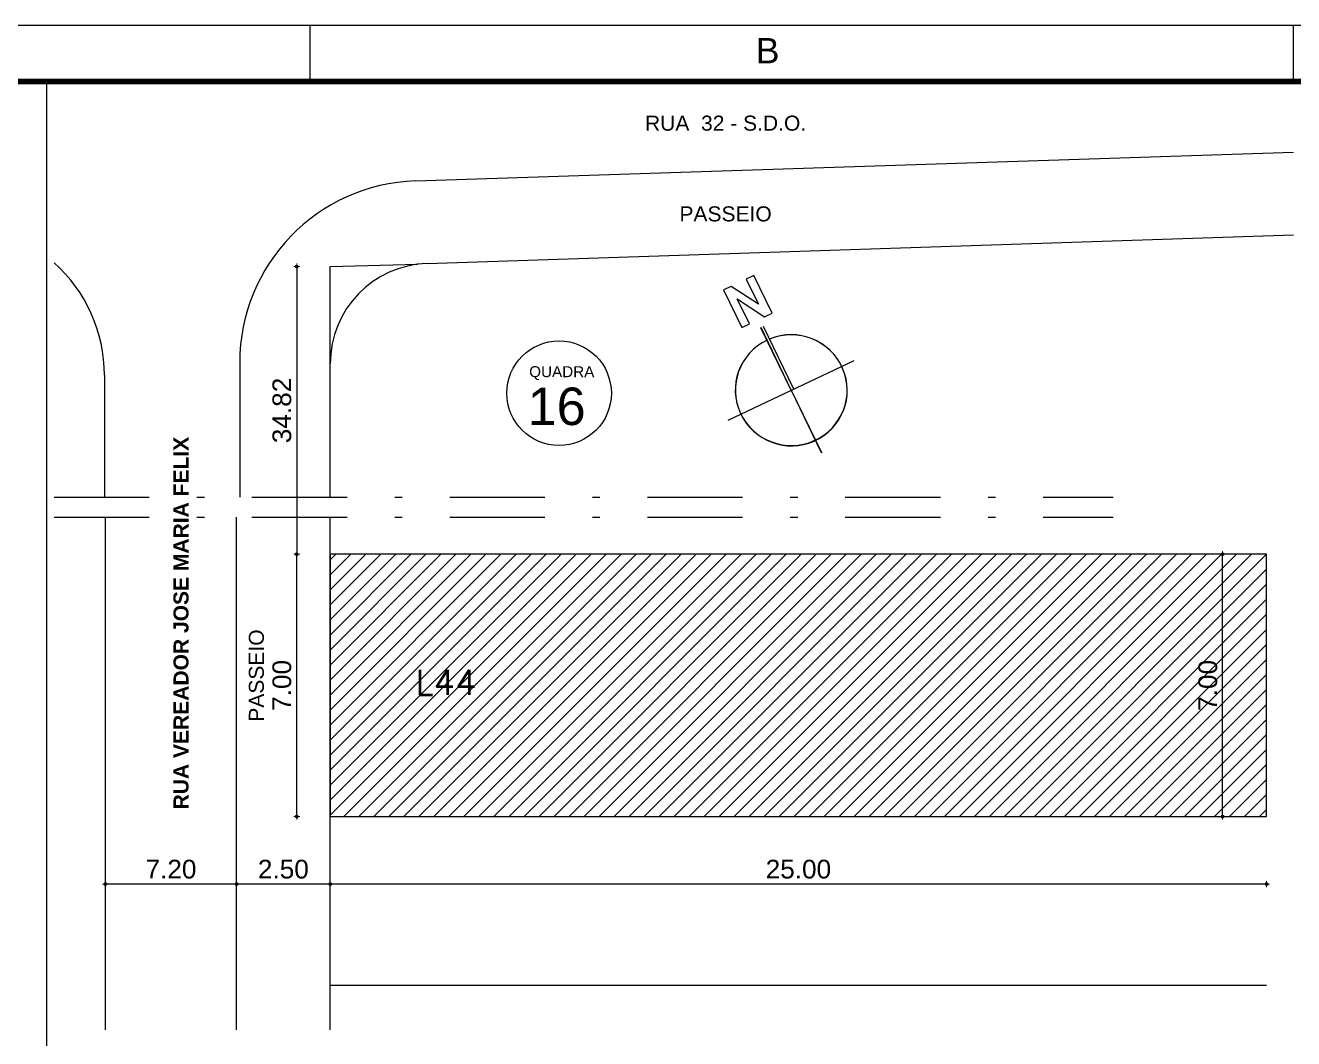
# Model space of a CAD drawing. Header units: millimetres. Extents: x 1540 to 1603, y 509.1 to 598.2.
# Drawn here: x 1572.24 to 1589.17, y 584.69 to 598.22 of the extents above; entities that cross this region are included whole.
import ezdxf
from ezdxf.enums import TextEntityAlignment as Align

# ---------------------------------------------------------------- set-up
doc = ezdxf.new("R2010")
doc.units = ezdxf.units.MM
doc.linetypes.add('DASHDOT2', pattern=[12.7, 6.35, -3.175, 0, -3.175])
doc.linetypes.add('HIDDEN', pattern=[9.525, 6.35, -3.175])
for name, color, linetype in [('A-PEN-C', 4, 'Continuous'), ('A-PEN-R', 1, 'Continuous'), ('A-PEN-Y', 2, 'Continuous'), ('Calçada', 1, 'Continuous'), ('CANTOS', 9, 'HIDDEN'), ('Numero de lotes', 2, 'Continuous'), ('P2', 1, 'Continuous'), ('QUADRA', 4, 'Continuous')]:
    doc.layers.add(name, color=color, linetype=linetype)
doc.layers.add('COTAS', color=53, linetype='Continuous', lineweight=9)
doc.styles.add('arcad1', font='romans.shx')
doc.styles.add('ARIAL', font='arial.ttf', dxfattribs={"height": 2})
doc.styles.add('CARIMBO_DADOS', font='arial.ttf', dxfattribs={"height": 0.1})
doc.styles.add('STYLE1', font='sanss___.ttf')
doc.dimstyles.new('COTAS_EXTERNAS', dxfattribs={"dimtxt": 0.1, "dimasz": 0.01, "dimexe": 0, "dimexo": 0, "dimgap": 0.07, "dimtad": 1, "dimzin": 5, "dimdsep": 46, "dimtxsty": 'CARIMBO_DADOS', "dimblk1": 'CIRCULOS', "dimblk2": 'CIRCULOS', "dimsah": 1, "dimcen": 0, "dimse1": 1, "dimse2": 1, "dimclrd": 8, "dimclre": 8, "dimclrt": 230, "dimadec": 0, "dimazin": 0, "dimtfac": 100, "dimtix": 1, "dimtmove": 2, "dimatfit": 3, "dimldrblk": 'CIRCULOS', "dimfxl": 1, "dimtolj": 1, "dimtzin": 5, "dimarcsym": 0})

# ---------------------------------------------------------------- blocks, each defined once
blk = doc.blocks.new('CIRCULOS')
at = {"layer": 'COTAS'}
for p, q in [((-4, 0), (4, 0)), ((0, 4), (0, -4))]:
    blk.add_line(p, q, dxfattribs=at)
for radius in [2, 1]:
    blk.add_circle((0, 0), radius, dxfattribs=at)
blk = doc.blocks.new('*D914')
at = {"layer": 'A-PEN-C', "color": 8, "lineweight": -2, "ltscale": 0.05}
blk.add_line((1588.225, 587.667), (1588.225, 591.147), dxfattribs=at)
at = {"layer": 'Defpoints', "color": 0, "ltscale": 0.05}
for p in [(1588.225, 591.157), (1588.812, 591.157), (1588.812, 587.657)]:
    blk.add_point(p, dxfattribs=at)
at = {"layer": 'A-PEN-C', "color": 8, "lineweight": -2, "ltscale": 0.05, "xscale": 0.01, "yscale": 0.01, "zscale": 0.01}
for p, rotation in [((1588.225, 591.157), 90), ((1588.225, 587.657), 270)]:
    blk.add_blockref('CIRCULOS', p, dxfattribs=dict(at, rotation=rotation))
at = {"layer": 'A-PEN-C', "color": 230, "ltscale": 0.05, "insert": (1588.028, 589.407), "char_height": 0.1, "attachment_point": 5, "rotation": 90, "style": 'CARIMBO_DADOS'}
blk.add_mtext('\\A1;{\\H2.5x;7.00}', dxfattribs=at)
blk = doc.blocks.new('*D915')
at = {"layer": 'A-PEN-C', "color": 8, "lineweight": -2, "ltscale": 0.05}
blk.add_line((1575.865, 587.667), (1575.865, 591.147), dxfattribs=at)
at = {"layer": 'Defpoints', "color": 0, "ltscale": 0.05}
for p in [(1575.865, 591.157), (1576.312, 591.157), (1576.312, 587.657)]:
    blk.add_point(p, dxfattribs=at)
at = {"layer": 'A-PEN-C', "color": 8, "lineweight": -2, "ltscale": 0.05, "xscale": 0.01, "yscale": 0.01, "zscale": 0.01}
for p, rotation in [((1575.865, 591.157), 90), ((1575.865, 587.657), 270)]:
    blk.add_blockref('CIRCULOS', p, dxfattribs=dict(at, rotation=rotation))
at = {"layer": 'A-PEN-C', "color": 230, "ltscale": 0.05, "insert": (1575.668, 589.407), "char_height": 0.1, "attachment_point": 5, "rotation": 90, "style": 'CARIMBO_DADOS'}
blk.add_mtext('\\A1;{\\H2.5x;7.00}', dxfattribs=at)
blk = doc.blocks.new('*D916')
at = {"layer": 'A-PEN-Y', "color": 8, "lineweight": -2, "ltscale": 0.05}
blk.add_line((1588.802, 586.755), (1576.322, 586.755), dxfattribs=at)
at = {"layer": 'Defpoints', "color": 0, "ltscale": 0.05}
for p in [(1576.312, 588.423), (1588.812, 587.657), (1576.312, 586.755)]:
    blk.add_point(p, dxfattribs=at)
at = {"layer": 'A-PEN-Y', "color": 8, "lineweight": -2, "ltscale": 0.05, "xscale": 0.01, "yscale": 0.01, "zscale": 0.01, "rotation": 180}
blk.add_blockref('CIRCULOS', (1576.312, 586.755), dxfattribs=at)
at = {"layer": 'A-PEN-Y', "color": 8, "lineweight": -2, "ltscale": 0.05, "xscale": 0.01, "yscale": 0.01, "zscale": 0.01}
blk.add_blockref('CIRCULOS', (1588.812, 586.755), dxfattribs=at)
at = {"layer": 'A-PEN-Y', "color": 230, "ltscale": 0.05, "insert": (1582.562, 586.953), "char_height": 0.1, "attachment_point": 5, "style": 'CARIMBO_DADOS'}
blk.add_mtext('\\A1;{\\H2.5x;25.00}', dxfattribs=at)
blk = doc.blocks.new('*D917')
at = {"layer": 'A-PEN-Y', "color": 8, "lineweight": -2, "ltscale": 0.05}
blk.add_line((1575.865, 594.986), (1575.865, 591.167), dxfattribs=at)
at = {"layer": 'Defpoints', "color": 0, "ltscale": 0.05}
for p in [(1576.522, 594.996), (1575.865, 591.157), (1576.312, 591.157)]:
    blk.add_point(p, dxfattribs=at)
at = {"layer": 'A-PEN-Y', "color": 8, "lineweight": -2, "ltscale": 0.05, "xscale": 0.01, "yscale": 0.01, "zscale": 0.01}
for p, rotation in [((1575.865, 594.996), 90), ((1575.865, 591.157), 270)]:
    blk.add_blockref('CIRCULOS', p, dxfattribs=dict(at, rotation=rotation))
at = {"layer": 'A-PEN-Y', "color": 230, "ltscale": 0.05, "insert": (1575.668, 593.076), "char_height": 0.1, "attachment_point": 5, "rotation": 90, "style": 'CARIMBO_DADOS'}
blk.add_mtext('\\A1;{\\H2.5x;34.82}', dxfattribs=at)
blk = doc.blocks.new('*D918')
at = {"layer": 'A-PEN-Y', "color": 8, "lineweight": -2, "ltscale": 0.05}
blk.add_line((1576.302, 586.755), (1575.072, 586.755), dxfattribs=at)
at = {"layer": 'Defpoints', "color": 0, "ltscale": 0.05}
for p in [(1575.062, 588.12), (1576.312, 587.657), (1575.062, 586.755)]:
    blk.add_point(p, dxfattribs=at)
at = {"layer": 'A-PEN-Y', "color": 8, "lineweight": -2, "ltscale": 0.05, "xscale": 0.01, "yscale": 0.01, "zscale": 0.01, "rotation": 180}
blk.add_blockref('CIRCULOS', (1575.062, 586.755), dxfattribs=at)
at = {"layer": 'A-PEN-Y', "color": 8, "lineweight": -2, "ltscale": 0.05, "xscale": 0.01, "yscale": 0.01, "zscale": 0.01}
blk.add_blockref('CIRCULOS', (1576.312, 586.755), dxfattribs=at)
at = {"layer": 'A-PEN-Y', "color": 230, "ltscale": 0.05, "insert": (1575.687, 586.953), "char_height": 0.1, "attachment_point": 5, "style": 'CARIMBO_DADOS'}
blk.add_mtext('\\A1;{\\H2.5x;2.50}', dxfattribs=at)
blk = doc.blocks.new('*D919')
at = {"layer": 'A-PEN-Y', "color": 8, "lineweight": -2, "ltscale": 0.05}
blk.add_line((1575.052, 586.755), (1573.322, 586.755), dxfattribs=at)
at = {"layer": 'Defpoints', "color": 0, "ltscale": 0.05}
for p in [(1575.062, 588.12), (1573.312, 587.614), (1573.312, 586.755)]:
    blk.add_point(p, dxfattribs=at)
at = {"layer": 'A-PEN-Y', "color": 8, "lineweight": -2, "ltscale": 0.05, "xscale": 0.01, "yscale": 0.01, "zscale": 0.01, "rotation": 180}
blk.add_blockref('CIRCULOS', (1573.312, 586.755), dxfattribs=at)
at = {"layer": 'A-PEN-Y', "color": 8, "lineweight": -2, "ltscale": 0.05, "xscale": 0.01, "yscale": 0.01, "zscale": 0.01}
blk.add_blockref('CIRCULOS', (1575.062, 586.755), dxfattribs=at)
at = {"layer": 'A-PEN-Y', "color": 230, "ltscale": 0.05, "insert": (1574.187, 586.953), "char_height": 0.1, "attachment_point": 5, "style": 'CARIMBO_DADOS'}
blk.add_mtext('\\A1;{\\H2.5x;7.20}', dxfattribs=at)

msp = doc.modelspace()

# ---------------------------------------------------------------- hatches: boundary and pattern name
at = {"extrusion": (0.013547, 0.146883, 0.989061)}
msp.add_hatch(color=252, dxfattribs=at).paths.add_polyline_path([(-1520.36, -729.581), (-1520.264, -729.523), (-1520.554, -729.041), (-1520.65, -729.099), (-1520.456, -729.42), (-1520.842, -729.214), (-1520.938, -729.272), (-1520.648, -729.754), (-1520.552, -729.696), (-1520.745, -729.375)])
at = {"extrusion": (0.013977, 0.146842, 0.989061)}
msp.add_hatch(color=252, dxfattribs=at).paths.add_polyline_path([(-1518.674, -733.483), (-1518.642, -733.464), (-1519.123, -732.664), (-1519.155, -732.683)])
at = {"extrusion": (0.02224, 0.129767, 0.991295)}
msp.add_hatch(color=252, dxfattribs=at).paths.add_polyline_path([(-1459.498, -844.838), (-1459.528, -844.859), (-1458.989, -845.621), (-1458.959, -845.6)])
at = {"layer": 'A-PEN-Y', "ltscale": 0.05}
h = msp.add_hatch(dxfattribs=at)
h.set_pattern_fill('LINE', color=8, scale=0.04463, angle=45, style=0)
h.set_pattern_definition([(225, (1588.8119, 591.1568), (0.1001966, -0.1001966), [])])
h.paths.add_polyline_path([(1588.812, 587.657), (1588.812, 591.157), (1576.312, 591.157), (1576.312, 587.657)])
h.paths.add_polyline_path([(1576.375, 589.741), (1576.375, 589.044), (1576.07, 589.044), (1576.07, 589.741)], flags=9)
h.paths.add_polyline_path([(1578.332, 589.699), (1577.384, 589.699), (1577.384, 589.197), (1578.332, 589.197)], flags=24)

# ---------------------------------------------------------------- linework, layer by layer
at = {"color": 1}
for p, q in [((1576.047, 597.465), (1576.047, 598.215)), ((1589.172, 597.465), (1589.172, 598.215))]:
    msp.add_line(p, q, dxfattribs=at)
at = {"color": 6, "extrusion": (0.013977, 0.146842, 0.989061)}
for p, q in [((1582.466, 593.346, -0.95), (1582.062, 594.18, -1.068)), ((1582.5, 593.362, -0.953), (1582.096, 594.195, -1.071))]:
    msp.add_line(p, q, dxfattribs=at)
at = {"color": 6, "extrusion": (0.02224, 0.129767, 0.991295)}
for p, q in [((1582.466, 593.346, -0.95), (1582.063, 594.182, -1.051)), ((1582.5, 593.362, -0.953), (1582.096, 594.198, -1.054))]:
    msp.add_line(p, q, dxfattribs=at)
at = {"color": 3, "extrusion": (0.02224, 0.129767, 0.991295)}
for p, q in [((1581.625, 592.948, -0.879), (1583.308, 593.744, -1.021)), ((1582.466, 593.346, -0.95), (1582.87, 592.511, -0.85)), ((1582.466, 593.346, -0.95), (1582.87, 592.511, -0.85))]:
    msp.add_line(p, q, dxfattribs=at)
at = {"color": 3, "extrusion": (0.013977, 0.146842, 0.989061)}
for p, q in [((1581.625, 592.948, -0.879), (1583.308, 593.744, -1.021)), ((1582.466, 593.346, -0.95), (1582.87, 592.513, -0.832)), ((1582.466, 593.346, -0.95), (1582.87, 592.513, -0.832))]:
    msp.add_line(p, q, dxfattribs=at)
at = {"color": 3, "extrusion": (-0.062242, 0.129347, 0.989644)}
for q in [(1582.869, 592.515, -0.816), (1582.868, 592.515, -0.817)]:
    msp.add_line((1582.466, 593.346, -0.95), q, dxfattribs=at)
at = {"color": 1}
msp.add_lwpolyline([(1539.972, 553.665), (1603.047, 553.665), (1603.047, 598.215), (1539.972, 598.215)], close=True, dxfattribs=at)
at = {"color": 4, "const_width": 0.075}
msp.add_lwpolyline([(1541.847, 597.465), (1602.297, 597.465), (1602.297, 554.415), (1541.847, 554.415)], close=True, dxfattribs=at)
at = {"color": 6, "extrusion": (0.013547, 0.146883, 0.989061), "elevation": 107.65}
msp.add_lwpolyline([(-1520.264, -729.523), (-1520.554, -729.041), (-1520.65, -729.099), (-1520.456, -729.42), (-1520.842, -729.214), (-1520.938, -729.272), (-1520.648, -729.754), (-1520.552, -729.696), (-1520.745, -729.375), (-1520.36, -729.581)], close=True, dxfattribs=at)
at = {"color": 5, "ltscale": 0.05}
msp.add_lwpolyline([(1588.812, 587.657), (1588.812, 591.157), (1576.312, 591.157), (1576.312, 587.657)], close=True, dxfattribs=at)
at = {"color": 3, "extrusion": (0.02224, 0.129767, 0.991295)}
msp.add_arc((-1459.498, -844.838, 111.248), 0.747, 305.2682, 302.4022, dxfattribs=at)
at = {"color": 3, "extrusion": (0.013977, 0.146842, 0.989061)}
msp.add_arc((-1519.123, -732.664, 108.307), 0.747, 301.0222, 298.1562, dxfattribs=at)
at = {"layer": 'A-PEN-C', "ltscale": 0.05}
for p, q in [((1576.312, 587.657), (1586.762, 587.657)), ((1576.312, 585.405), (1584.68, 585.405)), ((1576.312, 585.405), (1588.812, 585.405))]:
    msp.add_line(p, q, dxfattribs=at)
for points in [[(1576.312, 591.92), (1576.312, 593.816)], [(1576.312, 591.92), (1576.312, 593.816)], [(1576.312, 584.809), (1576.312, 591.652)], [(1576.312, 584.809), (1576.312, 591.652)], [(1576.312, 584.809), (1576.312, 591.652)]]:
    msp.add_lwpolyline(points, dxfattribs=at)
at = {"layer": 'A-PEN-R', "color": 8, "linetype": 'DASHDOT2', "ltscale": 0.2}
for points in [[(1572.628, 591.92), (1586.762, 591.92)], [(1572.628, 591.652), (1586.762, 591.652)]]:
    msp.add_lwpolyline(points, dxfattribs=at)
at = {"layer": 'A-PEN-Y', "ltscale": 0.05}
msp.add_circle((1579.367, 593.306), 0.698, dxfattribs=at)
at = {"layer": 'Calçada', "color": 8}
for p, q in [((1577.451, 596.139), (1589.172, 596.524)), ((1575.104, 593.85), (1575.104, 591.92)), ((1573.299, 593.548), (1573.299, 591.92))]:
    msp.add_line(p, q, dxfattribs=at)
for points in [[(1573.312, 584.809), (1573.312, 591.652)], [(1575.062, 584.809), (1575.062, 591.652)]]:
    msp.add_lwpolyline(points, dxfattribs=at)
for centre, radius, start, end in [((1577.531, 593.714), 2.427, 91.8803, 180), ((1571.291, 593.548), 2.008, 360, 48.2697)]:
    msp.add_arc(centre, radius, start, end, dxfattribs=at)
at = {"layer": 'CANTOS', "ltscale": 2.5}
msp.add_lwpolyline([(1576.312, 593.812), (1576.312, 594.996), (1577.483, 595.028)], dxfattribs=at)
at = {"layer": 'P2'}
msp.add_line((1572.526, 597.465), (1572.526, 554.415), dxfattribs=at)
at = {"layer": 'QUADRA'}
msp.add_line((1577.607, 595.038), (1589.172, 595.418), dxfattribs=at)
msp.add_arc((1577.651, 593.7), 1.339, 91.8803, 180, dxfattribs=at)

# ---------------------------------------------------------------- texts
at = {"color": 50, "linetype": 'Continuous', "style": 'ARIAL'}
msp.add_text('B', height=0.338, dxfattribs=at).set_placement((1582.152, 597.878), align=Align.MIDDLE)
at = {"color": 3, "extrusion": (-0.084424, 5.67964e-05, 0.99643), "style": 'STYLE1', "oblique": 360}
msp.add_text('QUADRA', height=0.1461, rotation=89.9615, dxfattribs=at).set_placement((-594.583, 1572.93, -133.304))
at = {"color": 3, "insert": (1581.59, 596.909), "char_height": 0.20083, "attachment_point": 5, "style": 'CARIMBO_DADOS'}
msp.add_mtext('RUA  32 - S.D.O. ', dxfattribs=at)
at = {"color": 230, "insert": (1581.59, 595.698), "char_height": 0.2008, "attachment_point": 5, "style": 'CARIMBO_DADOS'}
msp.add_mtext('PASSEIO', dxfattribs=at)
at = {"color": 230, "attachment_point": 5, "rotation": 90, "style": 'CARIMBO_DADOS'}
for s, insert, char_height in [('{\\fArial|b1|i0|c0|p34;\\C3;RUA VEREADOR JOSE MARIA FELIX}', (1574.322, 590.238), 0.20083), ('PASSEIO', (1575.328, 589.538), 0.2008)]:
    msp.add_mtext(s, dxfattribs=dict(at, insert=insert, char_height=char_height))
at = {"color": 3, "extrusion": (-0.084424, 5.67964e-05, 0.99643), "style": 'STYLE1'}
msp.add_attdef('16', text='', height=0.5, rotation=89.9615, dxfattribs=at).set_placement((-593.944, 1573.304, -133.235), align=Align.CENTER)
at = {"layer": 'Numero de lotes', "style": 'arcad1'}
msp.add_text('L44', height=0.3347, dxfattribs=at).set_placement((1577.858, 589.448), align=Align.MIDDLE_CENTER)

# ---------------------------------------------------------------- dimensions: what is measured, and where the dimension line sits
at = {"layer": 'A-PEN-C', "ltscale": 0.05}
for p1, p2, distance, picture, middle in [((1576.312, 587.657), (1576.312, 591.157), 0.446, '*D915', (1575.668, 589.407)), ((1588.812, 587.657), (1588.812, 591.157), 0.587, '*D914', (1588.028, 589.407))]:
    dim = msp.add_aligned_dim(p1=p1, p2=p2, distance=distance, text='{\\H2.5x;7.00}', dimstyle='COTAS_EXTERNAS', override={"dimfxl": 0, "dimfxlon": 1, "dimarcsym": 1}, dxfattribs=at)
    dim.commit()
    dim.dimension.update_dxf_attribs({"geometry": picture, "text_midpoint": middle})
at = {"layer": 'A-PEN-Y', "ltscale": 0.05}
for base, p1, p2, angle, text, override, picture, middle in [((1575.865, 591.157), (1576.522, 594.996), (1576.312, 591.157), 270, '{\\H2.5x;34.82}', {"dimfxl": 0, "dimfxlon": 1, "dimarcsym": 1}, '*D917', (1575.668, 593.076)), ((1576.312, 586.755), (1588.812, 587.657), (1576.312, 588.423), 360, '{\\H2.5x;25.00}', {"dimtxt": 0.08, "dimfxl": 0, "dimfxlon": 1, "dimarcsym": 1}, '*D916', (1582.562, 586.953)), ((1573.312, 586.755), (1575.062, 588.12), (1573.312, 587.614), 180, '{\\H2.5x;7.20}', {"dimtxt": 0.08, "dimfxl": 0, "dimfxlon": 1, "dimarcsym": 1}, '*D919', (1574.187, 586.953)), ((1575.062, 586.755), (1576.312, 587.657), (1575.062, 588.12), 180, '{\\H2.5x;2.50}', {"dimtxt": 0.08, "dimfxl": 0, "dimfxlon": 1, "dimarcsym": 1}, '*D918', (1575.687, 586.953))]:
    dim = msp.add_linear_dim(base=base, p1=p1, p2=p2, angle=angle, text=text, dimstyle='COTAS_EXTERNAS', override=override, dxfattribs=at)
    dim.commit()
    dim.dimension.update_dxf_attribs({"geometry": picture, "text_midpoint": middle})

doc.saveas('drawing.dxf')
